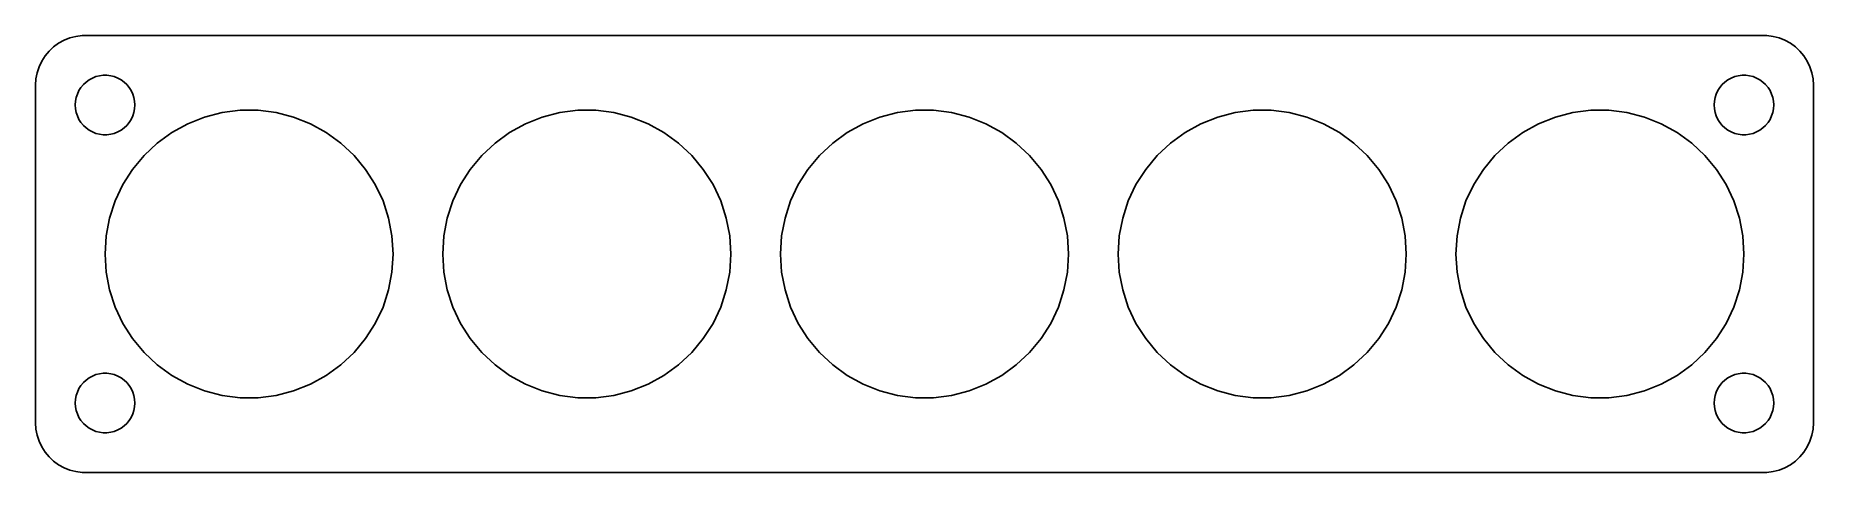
# Model space of a CAD drawing. Header units: metres. Extents: x -90 to 90, y -22 to 22.
import ezdxf

# ---------------------------------------------------------------- set-up
doc = ezdxf.new("R2010")
doc.units = ezdxf.units.M

msp = doc.modelspace()

# ---------------------------------------------------------------- linework, layer by layer
for p, q in [((-86.6289, 21.5241), (-87.1791, 21.2216)), ((-86.0451, 21.7553), (-86.6289, 21.5241)), ((-85.4369, 21.9114), (-86.0451, 21.7553)), ((-84.8139, 21.9901), (-85.4369, 21.9114)), ((84.8139, 21.9901), (-84.8139, 21.9901)), ((85.4369, 21.9114), (84.8139, 21.9901)), ((86.0451, 21.7553), (85.4369, 21.9114)), ((86.6289, 21.5241), (86.0451, 21.7553)), ((87.1791, 21.2216), (86.6289, 21.5241)), ((-88.5451, 19.9389), (-88.8815, 19.4088)), ((-88.1448, 20.4227), (-88.5451, 19.9389)), ((-87.6871, 20.8526), (-88.1448, 20.4227)), ((-87.1791, 21.2216), (-87.6871, 20.8526)), ((87.6871, 20.8526), (87.1791, 21.2216)), ((88.1448, 20.4227), (87.6871, 20.8526)), ((88.5451, 19.9389), (88.1448, 20.4227)), ((88.8815, 19.4088), (88.5451, 19.9389)), ((-89.3429, 18.2434), (-89.4606, 17.6267)), ((-89.1489, 18.8406), (-89.3429, 18.2434)), ((-88.8815, 19.4088), (-89.1489, 18.8406)), ((-83.427, 17.8532), (-83.0621, 17.9469)), ((-83.0621, 17.9469), (-82.6884, 17.9941)), ((-82.6884, 17.9941), (-82.3116, 17.9941)), ((-82.3116, 17.9941), (-81.9379, 17.9469)), ((-81.9379, 17.9469), (-81.573, 17.8532)), ((81.573, 17.8532), (81.9379, 17.9469)), ((81.9379, 17.9469), (82.3116, 17.9941)), ((82.3116, 17.9941), (82.6884, 17.9941)), ((82.6884, 17.9941), (83.0621, 17.9469)), ((83.0621, 17.9469), (83.427, 17.8532)), ((89.1489, 18.8406), (88.8815, 19.4088)), ((89.3429, 18.2434), (89.1489, 18.8406)), ((89.4606, 17.6267), (89.3429, 18.2434)), ((-89.4606, 17.6267), (-89.5, 17)), ((-89.5, 17), (-89.5, -17)), ((-85.2893, 16.1044), (-85.1289, 16.4453)), ((-85.1289, 16.4453), (-84.927, 16.7634)), ((-84.927, 16.7634), (-84.6869, 17.0536)), ((-84.6869, 17.0536), (-84.4123, 17.3115)), ((-84.4123, 17.3115), (-84.1075, 17.533)), ((-84.1075, 17.533), (-83.7773, 17.7145)), ((-83.7773, 17.7145), (-83.427, 17.8532)), ((-81.573, 17.8532), (-81.2227, 17.7145)), ((-81.2227, 17.7145), (-80.8925, 17.533)), ((-80.8925, 17.533), (-80.5877, 17.3115)), ((-80.5877, 17.3115), (-80.3131, 17.0536)), ((-80.3131, 17.0536), (-80.073, 16.7634)), ((-80.073, 16.7634), (-79.8711, 16.4453)), ((-79.8711, 16.4453), (-79.7107, 16.1044)), ((79.7107, 16.1044), (79.8711, 16.4453)), ((79.8711, 16.4453), (80.073, 16.7634)), ((80.073, 16.7634), (80.3131, 17.0536)), ((80.3131, 17.0536), (80.5877, 17.3115)), ((80.5877, 17.3115), (80.8925, 17.533)), ((80.8925, 17.533), (81.2227, 17.7145)), ((81.2227, 17.7145), (81.573, 17.8532)), ((83.427, 17.8532), (83.7773, 17.7145)), ((83.7773, 17.7145), (84.1075, 17.533)), ((84.1075, 17.533), (84.4123, 17.3115)), ((84.4123, 17.3115), (84.6869, 17.0536)), ((84.6869, 17.0536), (84.927, 16.7634)), ((84.927, 16.7634), (85.1289, 16.4453)), ((85.1289, 16.4453), (85.2893, 16.1044)), ((89.5, 17), (89.4606, 17.6267)), ((89.5, -17), (89.5, 17)), ((-85.5, 15), (-85.4763, 15.376)), ((-85.4763, 14.624), (-85.5, 15)), ((-85.4763, 15.376), (-85.4057, 15.7461)), ((-85.4057, 14.2539), (-85.4763, 14.624)), ((-85.4057, 15.7461), (-85.2893, 16.1044)), ((-79.7107, 16.1044), (-79.5943, 15.7461)), ((-79.5943, 15.7461), (-79.5237, 15.376)), ((-79.5237, 14.624), (-79.5943, 14.2539)), ((-79.5237, 15.376), (-79.5, 15)), ((-79.5, 15), (-79.5237, 14.624)), ((-70.717, 14.2432), (-68.9105, 14.4714)), ((-68.9105, 14.4714), (-67.0895, 14.4714)), ((-67.0895, 14.4714), (-65.283, 14.2432)), ((-36.717, 14.2432), (-34.9105, 14.4714)), ((-34.9105, 14.4714), (-33.0895, 14.4714)), ((-33.0895, 14.4714), (-31.283, 14.2432)), ((-2.71703, 14.2432), (-0.91046, 14.4714)), ((-0.91046, 14.4714), (0.91046, 14.4714)), ((0.91046, 14.4714), (2.71703, 14.2432)), ((31.283, 14.2432), (33.0895, 14.4714)), ((33.0895, 14.4714), (34.9105, 14.4714)), ((34.9105, 14.4714), (36.717, 14.2432)), ((65.283, 14.2432), (67.0895, 14.4714)), ((67.0895, 14.4714), (68.9105, 14.4714)), ((68.9105, 14.4714), (70.717, 14.2432)), ((79.5, 15), (79.5237, 15.376)), ((79.5237, 14.624), (79.5, 15)), ((79.5237, 15.376), (79.5943, 15.7461)), ((79.5943, 14.2539), (79.5237, 14.624)), ((79.5943, 15.7461), (79.7107, 16.1044)), ((85.2893, 16.1044), (85.4057, 15.7461)), ((85.4057, 15.7461), (85.4763, 15.376)), ((85.4763, 14.624), (85.4057, 14.2539)), ((85.4763, 15.376), (85.5, 15)), ((85.5, 15), (85.4763, 14.624)), ((-85.2893, 13.8956), (-85.4057, 14.2539)), ((-85.1289, 13.5547), (-85.2893, 13.8956)), ((-84.927, 13.2366), (-85.1289, 13.5547)), ((-84.6869, 12.9464), (-84.927, 13.2366)), ((-84.4123, 12.6884), (-84.6869, 12.9464)), ((-84.1075, 12.467), (-84.4123, 12.6884)), ((-80.5877, 12.6884), (-80.8925, 12.467)), ((-80.3131, 12.9464), (-80.5877, 12.6884)), ((-80.073, 13.2366), (-80.3131, 12.9464)), ((-79.8711, 13.5547), (-80.073, 13.2366)), ((-79.7107, 13.8956), (-79.8711, 13.5547)), ((-79.5943, 14.2539), (-79.7107, 13.8956)), ((-75.7695, 12.2428), (-74.1738, 13.12)), ((-74.1738, 13.12), (-72.4807, 13.7903)), ((-72.4807, 13.7903), (-70.717, 14.2432)), ((-65.283, 14.2432), (-63.5192, 13.7903)), ((-63.5192, 13.7903), (-61.8262, 13.12)), ((-61.8262, 13.12), (-60.2305, 12.2428)), ((-41.7695, 12.2428), (-40.1738, 13.12)), ((-40.1738, 13.12), (-38.4807, 13.7903)), ((-38.4807, 13.7903), (-36.717, 14.2432)), ((-31.283, 14.2432), (-29.5192, 13.7903)), ((-29.5192, 13.7903), (-27.8262, 13.12)), ((-27.8262, 13.12), (-26.2305, 12.2428)), ((-7.76949, 12.2428), (-6.1738, 13.12)), ((-6.1738, 13.12), (-4.48074, 13.7903)), ((-4.48074, 13.7903), (-2.71703, 14.2432)), ((2.71703, 14.2432), (4.48074, 13.7903)), ((4.48074, 13.7903), (6.1738, 13.12)), ((6.1738, 13.12), (7.76949, 12.2428)), ((26.2305, 12.2428), (27.8262, 13.12)), ((27.8262, 13.12), (29.5192, 13.7903)), ((29.5192, 13.7903), (31.283, 14.2432)), ((36.717, 14.2432), (38.4807, 13.7903)), ((38.4807, 13.7903), (40.1738, 13.12)), ((40.1738, 13.12), (41.7695, 12.2428)), ((60.2305, 12.2428), (61.8262, 13.12)), ((61.8262, 13.12), (63.5192, 13.7903)), ((63.5192, 13.7903), (65.283, 14.2432)), ((70.717, 14.2432), (72.4807, 13.7903)), ((72.4807, 13.7903), (74.1738, 13.12)), ((74.1738, 13.12), (75.7695, 12.2428)), ((79.7107, 13.8956), (79.5943, 14.2539)), ((79.8711, 13.5547), (79.7107, 13.8956)), ((80.073, 13.2366), (79.8711, 13.5547)), ((80.3131, 12.9464), (80.073, 13.2366)), ((80.5877, 12.6884), (80.3131, 12.9464)), ((80.8925, 12.467), (80.5877, 12.6884)), ((84.4123, 12.6884), (84.1075, 12.467)), ((84.6869, 12.9464), (84.4123, 12.6884)), ((84.927, 13.2366), (84.6869, 12.9464)), ((85.1289, 13.5547), (84.927, 13.2366)), ((85.2893, 13.8956), (85.1289, 13.5547)), ((85.4057, 14.2539), (85.2893, 13.8956)), ((-83.7773, 12.2855), (-84.1075, 12.467)), ((-83.427, 12.1468), (-83.7773, 12.2855)), ((-83.0621, 12.0531), (-83.427, 12.1468)), ((-82.6884, 12.0059), (-83.0621, 12.0531)), ((-82.3116, 12.0059), (-82.6884, 12.0059)), ((-81.9379, 12.0531), (-82.3116, 12.0059)), ((-81.573, 12.1468), (-81.9379, 12.0531)), ((-81.2227, 12.2855), (-81.573, 12.1468)), ((-80.8925, 12.467), (-81.2227, 12.2855)), ((-78.57, 9.92592), (-77.2426, 11.1724)), ((-77.2426, 11.1724), (-75.7695, 12.2428)), ((-60.2305, 12.2428), (-58.7573, 11.1724)), ((-58.7573, 11.1724), (-57.4299, 9.92592)), ((-44.57, 9.92592), (-43.2426, 11.1724)), ((-43.2426, 11.1724), (-41.7695, 12.2428)), ((-26.2305, 12.2428), (-24.7573, 11.1724)), ((-24.7573, 11.1724), (-23.4299, 9.92592)), ((-10.57, 9.92592), (-9.24265, 11.1724)), ((-9.24265, 11.1724), (-7.76949, 12.2428)), ((7.76949, 12.2428), (9.24265, 11.1724)), ((9.24265, 11.1724), (10.57, 9.92592)), ((23.4299, 9.92592), (24.7573, 11.1724)), ((24.7573, 11.1724), (26.2305, 12.2428)), ((41.7695, 12.2428), (43.2426, 11.1724)), ((43.2426, 11.1724), (44.57, 9.92592)), ((57.4299, 9.92592), (58.7573, 11.1724)), ((58.7573, 11.1724), (60.2305, 12.2428)), ((75.7695, 12.2428), (77.2426, 11.1724)), ((77.2426, 11.1724), (78.57, 9.92592)), ((81.2227, 12.2855), (80.8925, 12.467)), ((81.573, 12.1468), (81.2227, 12.2855)), ((81.9379, 12.0531), (81.573, 12.1468)), ((82.3116, 12.0059), (81.9379, 12.0531)), ((82.6884, 12.0059), (82.3116, 12.0059)), ((83.0621, 12.0531), (82.6884, 12.0059)), ((83.427, 12.1468), (83.0621, 12.0531)), ((83.7773, 12.2855), (83.427, 12.1468)), ((84.1075, 12.467), (83.7773, 12.2855)), ((-79.7307, 8.52287), (-78.57, 9.92592)), ((-57.4299, 9.92592), (-56.2692, 8.52287)), ((-45.7307, 8.52287), (-44.57, 9.92592)), ((-23.4299, 9.92592), (-22.2692, 8.52287)), ((-11.7307, 8.52287), (-10.57, 9.92592)), ((10.57, 9.92592), (11.7307, 8.52287)), ((22.2692, 8.52287), (23.4299, 9.92592)), ((44.57, 9.92592), (45.7307, 8.52287)), ((56.2692, 8.52287), (57.4299, 9.92592)), ((78.57, 9.92592), (79.7307, 8.52287)), ((-80.7064, 6.98543), (-79.7307, 8.52287)), ((-56.2692, 8.52287), (-55.2935, 6.98543)), ((-46.7064, 6.98543), (-45.7307, 8.52287)), ((-22.2692, 8.52287), (-21.2935, 6.98543)), ((-12.7064, 6.98543), (-11.7307, 8.52287)), ((11.7307, 8.52287), (12.7064, 6.98543)), ((21.2935, 6.98543), (22.2692, 8.52287)), ((45.7307, 8.52287), (46.7064, 6.98543)), ((55.2935, 6.98543), (56.2692, 8.52287)), ((79.7307, 8.52287), (80.7064, 6.98543)), ((-81.4818, 5.3378), (-80.7064, 6.98543)), ((-55.2935, 6.98543), (-54.5182, 5.3378)), ((-47.4818, 5.3378), (-46.7064, 6.98543)), ((-21.2935, 6.98543), (-20.5182, 5.3378)), ((-13.4818, 5.3378), (-12.7064, 6.98543)), ((12.7064, 6.98543), (13.4818, 5.3378)), ((20.5182, 5.3378), (21.2935, 6.98543)), ((46.7064, 6.98543), (47.4818, 5.3378)), ((54.5182, 5.3378), (55.2935, 6.98543)), ((80.7064, 6.98543), (81.4818, 5.3378)), ((-82.3857, 1.81732), (-82.0444, 3.606)), ((-82.0444, 3.606), (-81.4818, 5.3378)), ((-54.5182, 5.3378), (-53.9555, 3.606)), ((-53.9555, 3.606), (-53.6143, 1.81732)), ((-48.3857, 1.81732), (-48.0444, 3.606)), ((-48.0444, 3.606), (-47.4818, 5.3378)), ((-20.5182, 5.3378), (-19.9555, 3.606)), ((-19.9555, 3.606), (-19.6143, 1.81732)), ((-14.3857, 1.81732), (-14.0444, 3.606)), ((-14.0444, 3.606), (-13.4818, 5.3378)), ((13.4818, 5.3378), (14.0444, 3.606)), ((14.0444, 3.606), (14.3857, 1.81732)), ((19.6143, 1.81732), (19.9555, 3.606)), ((19.9555, 3.606), (20.5182, 5.3378)), ((47.4818, 5.3378), (48.0444, 3.606)), ((48.0444, 3.606), (48.3857, 1.81732)), ((53.6143, 1.81732), (53.9555, 3.606)), ((53.9555, 3.606), (54.5182, 5.3378)), ((81.4818, 5.3378), (82.0444, 3.606)), ((82.0444, 3.606), (82.3857, 1.81732)), ((-82.5, 0), (-82.3857, 1.81732)), ((-53.6143, 1.81732), (-53.5, 0)), ((-48.5, 0), (-48.3857, 1.81732)), ((-19.6143, 1.81732), (-19.5, 0)), ((-14.5, 0), (-14.3857, 1.81732)), ((14.3857, 1.81732), (14.5, 0)), ((19.5, 0), (19.6143, 1.81732)), ((48.3857, 1.81732), (48.5, 0)), ((53.5, 0), (53.6143, 1.81732)), ((82.3857, 1.81732), (82.5, 0)), ((-82.3857, -1.81732), (-82.5, 0)), ((-53.5, 0), (-53.6143, -1.81732)), ((-48.3857, -1.81732), (-48.5, 0)), ((-19.5, 0), (-19.6143, -1.81732)), ((-14.3857, -1.81732), (-14.5, 0)), ((14.5, 0), (14.3857, -1.81732)), ((19.6143, -1.81732), (19.5, 0)), ((48.5, 0), (48.3857, -1.81732)), ((53.6143, -1.81732), (53.5, 0)), ((82.5, 0), (82.3857, -1.81732)), ((-82.0444, -3.606), (-82.3857, -1.81732)), ((-53.6143, -1.81732), (-53.9555, -3.606)), ((-48.0444, -3.606), (-48.3857, -1.81732)), ((-19.6143, -1.81732), (-19.9555, -3.606)), ((-14.0444, -3.606), (-14.3857, -1.81732)), ((14.3857, -1.81732), (14.0444, -3.606)), ((19.9555, -3.606), (19.6143, -1.81732)), ((48.3857, -1.81732), (48.0444, -3.606)), ((53.9555, -3.606), (53.6143, -1.81732)), ((82.3857, -1.81732), (82.0444, -3.606)), ((-81.4818, -5.3378), (-82.0444, -3.606)), ((-80.7064, -6.98543), (-81.4818, -5.3378)), ((-54.5182, -5.3378), (-55.2935, -6.98543)), ((-53.9555, -3.606), (-54.5182, -5.3378)), ((-47.4818, -5.3378), (-48.0444, -3.606)), ((-46.7064, -6.98543), (-47.4818, -5.3378)), ((-20.5182, -5.3378), (-21.2935, -6.98543)), ((-19.9555, -3.606), (-20.5182, -5.3378)), ((-13.4818, -5.3378), (-14.0444, -3.606)), ((-12.7064, -6.98543), (-13.4818, -5.3378)), ((13.4818, -5.3378), (12.7064, -6.98543)), ((14.0444, -3.606), (13.4818, -5.3378)), ((20.5182, -5.3378), (19.9555, -3.606)), ((21.2935, -6.98543), (20.5182, -5.3378)), ((47.4818, -5.3378), (46.7064, -6.98543)), ((48.0444, -3.606), (47.4818, -5.3378)), ((54.5182, -5.3378), (53.9555, -3.606)), ((55.2935, -6.98543), (54.5182, -5.3378)), ((81.4818, -5.3378), (80.7064, -6.98543)), ((82.0444, -3.606), (81.4818, -5.3378)), ((-79.7307, -8.52287), (-80.7064, -6.98543)), ((-55.2935, -6.98543), (-56.2692, -8.52287)), ((-45.7307, -8.52287), (-46.7064, -6.98543)), ((-21.2935, -6.98543), (-22.2692, -8.52287)), ((-11.7307, -8.52287), (-12.7064, -6.98543)), ((12.7064, -6.98543), (11.7307, -8.52287)), ((22.2692, -8.52287), (21.2935, -6.98543)), ((46.7064, -6.98543), (45.7307, -8.52287)), ((56.2692, -8.52287), (55.2935, -6.98543)), ((80.7064, -6.98543), (79.7307, -8.52287)), ((-78.57, -9.92592), (-79.7307, -8.52287)), ((-56.2692, -8.52287), (-57.4299, -9.92592)), ((-44.57, -9.92592), (-45.7307, -8.52287)), ((-22.2692, -8.52287), (-23.4299, -9.92592)), ((-10.57, -9.92592), (-11.7307, -8.52287)), ((11.7307, -8.52287), (10.57, -9.92592)), ((23.4299, -9.92592), (22.2692, -8.52287)), ((45.7307, -8.52287), (44.57, -9.92592)), ((57.4299, -9.92592), (56.2692, -8.52287)), ((79.7307, -8.52287), (78.57, -9.92592)), ((-77.2426, -11.1724), (-78.57, -9.92592)), ((-57.4299, -9.92592), (-58.7573, -11.1724)), ((-43.2426, -11.1724), (-44.57, -9.92592)), ((-23.4299, -9.92592), (-24.7573, -11.1724)), ((-9.24265, -11.1724), (-10.57, -9.92592)), ((10.57, -9.92592), (9.24265, -11.1724)), ((24.7573, -11.1724), (23.4299, -9.92592)), ((44.57, -9.92592), (43.2426, -11.1724)), ((58.7573, -11.1724), (57.4299, -9.92592)), ((78.57, -9.92592), (77.2426, -11.1724)), ((-84.4123, -12.6884), (-84.1075, -12.467)), ((-84.1075, -12.467), (-83.7773, -12.2855)), ((-83.7773, -12.2855), (-83.427, -12.1468)), ((-83.427, -12.1468), (-83.0621, -12.0531)), ((-83.0621, -12.0531), (-82.6884, -12.0059)), ((-82.6884, -12.0059), (-82.3116, -12.0059)), ((-82.3116, -12.0059), (-81.9379, -12.0531)), ((-81.9379, -12.0531), (-81.573, -12.1468)), ((-81.573, -12.1468), (-81.2227, -12.2855)), ((-81.2227, -12.2855), (-80.8925, -12.467)), ((-80.8925, -12.467), (-80.5877, -12.6884)), ((-75.7695, -12.2428), (-77.2426, -11.1724)), ((-74.1738, -13.12), (-75.7695, -12.2428)), ((-60.2305, -12.2428), (-61.8262, -13.12)), ((-58.7573, -11.1724), (-60.2305, -12.2428)), ((-41.7695, -12.2428), (-43.2426, -11.1724)), ((-40.1738, -13.12), (-41.7695, -12.2428)), ((-26.2305, -12.2428), (-27.8262, -13.12)), ((-24.7573, -11.1724), (-26.2305, -12.2428)), ((-7.76949, -12.2428), (-9.24265, -11.1724)), ((-6.1738, -13.12), (-7.76949, -12.2428)), ((7.76949, -12.2428), (6.1738, -13.12)), ((9.24265, -11.1724), (7.76949, -12.2428)), ((26.2305, -12.2428), (24.7573, -11.1724)), ((27.8262, -13.12), (26.2305, -12.2428)), ((41.7695, -12.2428), (40.1738, -13.12)), ((43.2426, -11.1724), (41.7695, -12.2428)), ((60.2305, -12.2428), (58.7573, -11.1724)), ((61.8262, -13.12), (60.2305, -12.2428)), ((75.7695, -12.2428), (74.1738, -13.12)), ((77.2426, -11.1724), (75.7695, -12.2428)), ((80.5877, -12.6884), (80.8925, -12.467)), ((80.8925, -12.467), (81.2227, -12.2855)), ((81.2227, -12.2855), (81.573, -12.1468)), ((81.573, -12.1468), (81.9379, -12.0531)), ((81.9379, -12.0531), (82.3116, -12.0059)), ((82.3116, -12.0059), (82.6884, -12.0059)), ((82.6884, -12.0059), (83.0621, -12.0531)), ((83.0621, -12.0531), (83.427, -12.1468)), ((83.427, -12.1468), (83.7773, -12.2855)), ((83.7773, -12.2855), (84.1075, -12.467)), ((84.1075, -12.467), (84.4123, -12.6884)), ((-85.4763, -14.624), (-85.4057, -14.2539)), ((-85.4057, -14.2539), (-85.2893, -13.8956)), ((-85.2893, -13.8956), (-85.1289, -13.5547)), ((-85.1289, -13.5547), (-84.927, -13.2366)), ((-84.927, -13.2366), (-84.6869, -12.9464)), ((-84.6869, -12.9464), (-84.4123, -12.6884)), ((-80.5877, -12.6884), (-80.3131, -12.9464)), ((-80.3131, -12.9464), (-80.073, -13.2366)), ((-80.073, -13.2366), (-79.8711, -13.5547)), ((-79.8711, -13.5547), (-79.7107, -13.8956)), ((-79.7107, -13.8956), (-79.5943, -14.2539)), ((-79.5943, -14.2539), (-79.5237, -14.624)), ((-72.4807, -13.7903), (-74.1738, -13.12)), ((-70.717, -14.2432), (-72.4807, -13.7903)), ((-68.9105, -14.4714), (-70.717, -14.2432)), ((-65.283, -14.2432), (-67.0895, -14.4714)), ((-63.5192, -13.7903), (-65.283, -14.2432)), ((-61.8262, -13.12), (-63.5192, -13.7903)), ((-38.4807, -13.7903), (-40.1738, -13.12)), ((-36.717, -14.2432), (-38.4807, -13.7903)), ((-34.9105, -14.4714), (-36.717, -14.2432)), ((-31.283, -14.2432), (-33.0895, -14.4714)), ((-29.5192, -13.7903), (-31.283, -14.2432)), ((-27.8262, -13.12), (-29.5192, -13.7903)), ((-4.48074, -13.7903), (-6.1738, -13.12)), ((-2.71703, -14.2432), (-4.48074, -13.7903)), ((-0.91046, -14.4714), (-2.71703, -14.2432)), ((2.71703, -14.2432), (0.91046, -14.4714)), ((4.48074, -13.7903), (2.71703, -14.2432)), ((6.1738, -13.12), (4.48074, -13.7903)), ((29.5192, -13.7903), (27.8262, -13.12)), ((31.283, -14.2432), (29.5192, -13.7903)), ((33.0895, -14.4714), (31.283, -14.2432)), ((36.717, -14.2432), (34.9105, -14.4714)), ((38.4807, -13.7903), (36.717, -14.2432)), ((40.1738, -13.12), (38.4807, -13.7903)), ((63.5192, -13.7903), (61.8262, -13.12)), ((65.283, -14.2432), (63.5192, -13.7903)), ((67.0895, -14.4714), (65.283, -14.2432)), ((70.717, -14.2432), (68.9105, -14.4714)), ((72.4807, -13.7903), (70.717, -14.2432)), ((74.1738, -13.12), (72.4807, -13.7903)), ((79.5237, -14.624), (79.5943, -14.2539)), ((79.5943, -14.2539), (79.7107, -13.8956)), ((79.7107, -13.8956), (79.8711, -13.5547)), ((79.8711, -13.5547), (80.073, -13.2366)), ((80.073, -13.2366), (80.3131, -12.9464)), ((80.3131, -12.9464), (80.5877, -12.6884)), ((84.4123, -12.6884), (84.6869, -12.9464)), ((84.6869, -12.9464), (84.927, -13.2366)), ((84.927, -13.2366), (85.1289, -13.5547)), ((85.1289, -13.5547), (85.2893, -13.8956)), ((85.2893, -13.8956), (85.4057, -14.2539)), ((85.4057, -14.2539), (85.4763, -14.624)), ((-85.5, -15), (-85.4763, -14.624)), ((-85.4763, -15.376), (-85.5, -15)), ((-85.4057, -15.7461), (-85.4763, -15.376)), ((-85.2893, -16.1044), (-85.4057, -15.7461)), ((-85.1289, -16.4453), (-85.2893, -16.1044)), ((-79.7107, -16.1044), (-79.8711, -16.4453)), ((-79.5943, -15.7461), (-79.7107, -16.1044)), ((-79.5237, -15.376), (-79.5943, -15.7461)), ((-79.5237, -14.624), (-79.5, -15)), ((-79.5, -15), (-79.5237, -15.376)), ((-67.0895, -14.4714), (-68.9105, -14.4714)), ((-33.0895, -14.4714), (-34.9105, -14.4714)), ((0.91046, -14.4714), (-0.91046, -14.4714)), ((34.9105, -14.4714), (33.0895, -14.4714)), ((68.9105, -14.4714), (67.0895, -14.4714)), ((79.5, -15), (79.5237, -14.624)), ((79.5237, -15.376), (79.5, -15)), ((79.5943, -15.7461), (79.5237, -15.376)), ((79.7107, -16.1044), (79.5943, -15.7461)), ((79.8711, -16.4453), (79.7107, -16.1044)), ((85.2893, -16.1044), (85.1289, -16.4453)), ((85.4057, -15.7461), (85.2893, -16.1044)), ((85.4763, -15.376), (85.4057, -15.7461)), ((85.4763, -14.624), (85.5, -15)), ((85.5, -15), (85.4763, -15.376)), ((-89.5, -17), (-89.4606, -17.6267)), ((-89.4606, -17.6267), (-89.3429, -18.2434)), ((-84.927, -16.7634), (-85.1289, -16.4453)), ((-84.6869, -17.0536), (-84.927, -16.7634)), ((-84.4123, -17.3115), (-84.6869, -17.0536)), ((-84.1075, -17.533), (-84.4123, -17.3115)), ((-83.7773, -17.7145), (-84.1075, -17.533)), ((-83.427, -17.8532), (-83.7773, -17.7145)), ((-83.0621, -17.9469), (-83.427, -17.8532)), ((-81.573, -17.8532), (-81.9379, -17.9469)), ((-81.2227, -17.7145), (-81.573, -17.8532)), ((-80.8925, -17.533), (-81.2227, -17.7145)), ((-80.5877, -17.3115), (-80.8925, -17.533)), ((-80.3131, -17.0536), (-80.5877, -17.3115)), ((-80.073, -16.7634), (-80.3131, -17.0536)), ((-79.8711, -16.4453), (-80.073, -16.7634)), ((80.073, -16.7634), (79.8711, -16.4453)), ((80.3131, -17.0536), (80.073, -16.7634)), ((80.5877, -17.3115), (80.3131, -17.0536)), ((80.8925, -17.533), (80.5877, -17.3115)), ((81.2227, -17.7145), (80.8925, -17.533)), ((81.573, -17.8532), (81.2227, -17.7145)), ((81.9379, -17.9469), (81.573, -17.8532)), ((83.427, -17.8532), (83.0621, -17.9469)), ((83.7773, -17.7145), (83.427, -17.8532)), ((84.1075, -17.533), (83.7773, -17.7145)), ((84.4123, -17.3115), (84.1075, -17.533)), ((84.6869, -17.0536), (84.4123, -17.3115)), ((84.927, -16.7634), (84.6869, -17.0536)), ((85.1289, -16.4453), (84.927, -16.7634)), ((89.3429, -18.2434), (89.4606, -17.6267)), ((89.4606, -17.6267), (89.5, -17)), ((-89.3429, -18.2434), (-89.1489, -18.8406)), ((-89.1489, -18.8406), (-88.8815, -19.4088)), ((-88.8815, -19.4088), (-88.5451, -19.9389)), ((-82.6884, -17.9941), (-83.0621, -17.9469)), ((-82.3116, -17.9941), (-82.6884, -17.9941)), ((-81.9379, -17.9469), (-82.3116, -17.9941)), ((82.3116, -17.9941), (81.9379, -17.9469)), ((82.6884, -17.9941), (82.3116, -17.9941)), ((83.0621, -17.9469), (82.6884, -17.9941)), ((88.5451, -19.9389), (88.8815, -19.4088)), ((88.8815, -19.4088), (89.1489, -18.8406)), ((89.1489, -18.8406), (89.3429, -18.2434)), ((-88.5451, -19.9389), (-88.1448, -20.4227)), ((-88.1448, -20.4227), (-87.6871, -20.8526)), ((-87.6871, -20.8526), (-87.1791, -21.2216)), ((-87.1791, -21.2216), (-86.6289, -21.5241)), ((86.6289, -21.5241), (87.1791, -21.2216)), ((87.1791, -21.2216), (87.6871, -20.8526)), ((87.6871, -20.8526), (88.1448, -20.4227)), ((88.1448, -20.4227), (88.5451, -19.9389)), ((-86.6289, -21.5241), (-86.0451, -21.7553)), ((-86.0451, -21.7553), (-85.4369, -21.9114)), ((-85.4369, -21.9114), (-84.8139, -21.9901)), ((-84.8139, -21.9901), (84.8139, -21.9901)), ((84.8139, -21.9901), (85.4369, -21.9114)), ((85.4369, -21.9114), (86.0451, -21.7553)), ((86.0451, -21.7553), (86.6289, -21.5241))]:
    msp.add_line(p, q)

doc.saveas('drawing.dxf')
